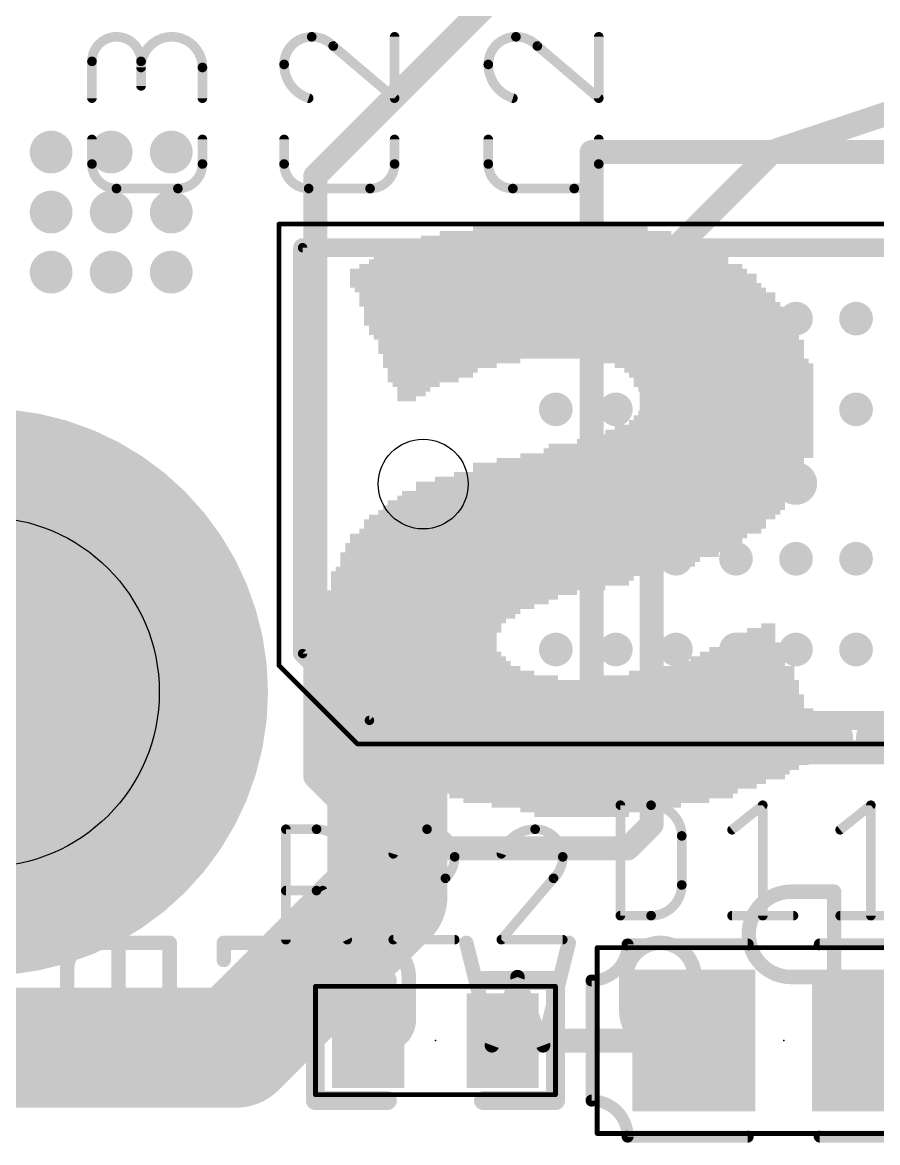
# Model space of a CAD drawing. Extents: x -5 to 103, y -6 to 58.
# Drawn here: x 21.92 to 30.96, y 2.22 to 14.07 of the extents above; entities that cross this region are included whole.
import ezdxf

# ---------------------------------------------------------------- set-up
doc = ezdxf.new("R2010")
doc.units = 0
for name, color, linetype in [('1', 12, 'CONTINUOUS'), ('18', 110, 'CONTINUOUS'), ('20', 31, 'CONTINUOUS'), ('21', 40, 'CONTINUOUS'), ('22', 3, 'CONTINUOUS'), ('23', 53, 'CONTINUOUS'), ('25', 40, 'CONTINUOUS'), ('26', 3, 'CONTINUOUS'), ('39', 12, 'CONTINUOUS'), ('51', 254, 'CONTINUOUS')]:
    doc.layers.add(name, color=color, linetype=linetype)

# ---------------------------------------------------------------- blocks, each defined once
blk = doc.blocks.new('RECT')
blk.add_solid([(-0.5, -0.5), (0.5, -0.5), (-0.5, 0.5), (0.5, 0.5)])
blk = doc.blocks.new('PIE')
at = {"const_width": 0.5}
blk.add_lwpolyline([(0, -0.25, 1), (0, 0.25, 1), (0, -0.25)], format="xyb", dxfattribs=at)
blk = doc.blocks.new('ROUNDV')
at = {"const_width": 0.5}
blk.add_lwpolyline([(0, -0.25, 1), (0, 0.25, 1), (0, -0.25)], format="xyb", dxfattribs=at)

msp = doc.modelspace()

# ---------------------------------------------------------------- linework, layer by layer
at = {"layer": '1'}
for points, const_width in [([(29.21, 16.637), (25.019, 12.446)], 0.254), ([(29.845, 12.7), (32.258, 13.5043)], 0.254), ([(48.26, 12.7), (27.94, 12.7)], 0.254), ([(27.94, 12.7), (27.94, 11.43)], 0.254), ([(28.575, 11.43), (29.845, 12.7)], 0.254), ([(25.019, 12.446), (25.019, 6.096)], 0.254), ([(27.94, 11.43), (27.94, 6.35)], 0.254), ([(28.575, 5.588), (28.575, 11.43)], 0.254), ([(25.781, 6.35), (25.781, 7.366)], 1.27), ([(25.781, 4.826), (25.781, 6.35)], 1.27), ([(25.5778, 6.1468), (25.781, 6.35)], 0.254), ([(27.94, 6.35), (48.26, 6.35)], 0.254), ([(25.019, 6.096), (25.781, 5.334)], 0.254), ([(25.5778, 3.302), (25.5778, 6.1468)], 0.254), ([(28.321, 5.334), (28.575, 5.588)], 0.254), ([(24.1814, 3.2264), (25.781, 4.826)], 1.27), ([(25.781, 5.334), (28.321, 5.334)], 0.254), ([(19.1256, 3.2264), (24.1814, 3.2264)], 1.27), ([(27.0002, 3.302), (29.022, 3.302)], 0.254)]:
    msp.add_lwpolyline(points, dxfattribs=dict(at, const_width=const_width))
for points, const_width in [([(27.94, 12.7635, 1), (27.94, 12.6365)], 0.127), ([(28.0035, 12.7, 1), (27.8765, 12.7)], 0.127), ([(29.8249, 12.7602, 1), (29.8651, 12.6398)], 0.127), ([(29.8899, 12.6551, 1), (29.8001, 12.7449)], 0.127), ([(25.0825, 12.446, 1), (24.9555, 12.446)], 0.127), ([(24.9741, 12.4909, 1), (25.0639, 12.4011)], 0.127), ([(28.0035, 11.43, 1), (27.8765, 11.43)], 0.127), ([(28.6385, 11.43, 1), (28.5115, 11.43)], 0.127), ([(28.5301, 11.4749, 1), (28.6199, 11.3851)], 0.127), ([(27.8765, 11.43, 1), (28.0035, 11.43)], 0.127), ([(26.0985, 7.366, 1), (25.4635, 7.366)], 0.635), ([(26.0985, 6.35, 1), (25.4635, 6.35)], 0.635), ([(25.4635, 6.35, 1), (26.0985, 6.35)], 0.635), ([(25.8259, 6.3051, 1), (25.7361, 6.3949)], 0.127), ([(27.94, 6.4135, 1), (27.94, 6.2865)], 0.127), ([(27.8765, 6.35, 1), (28.0035, 6.35)], 0.127), ([(25.0639, 6.1409, 1), (24.9741, 6.0511)], 0.127), ([(25.6413, 6.1468, 1), (25.5143, 6.1468)], 0.127), ([(25.5329, 6.1917, 1), (25.6227, 6.1019)], 0.127), ([(24.9555, 6.096, 1), (25.0825, 6.096)], 0.127), ([(28.6199, 5.5431, 1), (28.5301, 5.6329)], 0.127), ([(28.5115, 5.588, 1), (28.6385, 5.588)], 0.127), ([(26.0055, 4.6015, 1), (25.5565, 5.0505)], 0.635), ([(25.781, 5.3975, 1), (25.781, 5.2705)], 0.127), ([(28.321, 5.2705, 1), (28.321, 5.3975)], 0.127), ([(25.7361, 5.2891, 1), (25.8259, 5.3789)], 0.127), ([(28.2761, 5.3789, 1), (28.3659, 5.2891)], 0.127), ([(25.4635, 4.826, 1), (26.0985, 4.826)], 0.635), ([(24.1814, 2.9089, 1), (24.1814, 3.5439)], 0.635), ([(23.9569, 3.4509, 1), (24.4059, 3.0019)], 0.635), ([(25.5143, 3.302, 1), (25.6413, 3.302)], 0.127), ([(27.0002, 3.3655, 1), (27.0002, 3.2385)], 0.127), ([(29.022, 3.2385, 1), (29.022, 3.3655)], 0.127)]:
    msp.add_lwpolyline(points, format="xyb", dxfattribs=dict(at, const_width=const_width))
at = {"layer": '20'}
for centre, radius in [((26.1593, 9.1884), 0.475), ((21.519, 6.9884), 1.85)]:
    msp.add_circle(centre, radius, dxfattribs=at)
at = {"layer": '21'}
for points, const_width in [([(24.8843, 7.3954), (24.8843, 11.6884)], 0.2), ([(24.8843, 11.6884), (48.6543, 11.6884)], 0.2), ([(25.5913, 6.6884), (24.8843, 7.3954)], 0.2), ([(47.9473, 6.6884), (25.5913, 6.6884)], 0.2), ([(29.591, 4.318), (28.321, 4.318)], 0.127), ([(30.353, 4.318), (31.877, 4.318)], 0.127), ([(25.019, 2.667), (25.019, 3.937)], 0.2), ([(25.019, 3.937), (25.781, 3.937)], 0.2), ([(27.559, 3.937), (26.797, 3.937)], 0.2), ([(27.559, 2.667), (27.559, 3.937)], 0.2), ([(27.94, 3.937), (27.94, 2.667)], 0.127), ([(25.781, 2.667), (25.019, 2.667)], 0.2), ([(26.797, 2.667), (27.559, 2.667)], 0.2), ([(29.591, 2.286), (28.321, 2.286)], 0.127), ([(31.877, 2.286), (30.353, 2.286)], 0.127)]:
    msp.add_lwpolyline(points, dxfattribs=dict(at, const_width=const_width))
for points, const_width in [([(24.9343, 11.6884, 1), (24.8343, 11.6884)], 0.1), ([(24.8843, 11.7384, 1), (24.8843, 11.6384)], 0.1), ([(24.9197, 7.4308, 1), (24.8489, 7.36)], 0.1), ([(24.8343, 7.3954, 1), (24.9343, 7.3954)], 0.1), ([(25.5913, 6.7384, 1), (25.5913, 6.6384)], 0.1), ([(25.5559, 6.653, 1), (25.6267, 6.7238)], 0.1), ([(27.4693, 6.0884, 1), (27.4693, 6.2884, 1), (27.4693, 6.0884)], 0.2), ([(27.94, 3.937, 0.4142), (28.321, 4.318)], 0.127), ([(28.321, 4.3498, 1), (28.321, 4.2863)], 0.0635), ([(28.3528, 4.318, 1), (28.2893, 4.318)], 0.0635), ([(29.591, 4.2863, 1), (29.591, 4.3498)], 0.0635), ([(30.353, 4.3498, 1), (30.353, 4.2863)], 0.0635), ([(25.069, 3.937, 1), (24.969, 3.937)], 0.1), ([(25.019, 3.987, 1), (25.019, 3.887)], 0.1), ([(25.781, 3.887, 1), (25.781, 3.987)], 0.1), ([(26.797, 3.987, 1), (26.797, 3.887)], 0.1), ([(27.609, 3.937, 1), (27.509, 3.937)], 0.1), ([(27.559, 3.887, 1), (27.559, 3.987)], 0.1), ([(27.94, 3.9688, 1), (27.94, 3.9053)], 0.0635), ([(27.9718, 3.937, 1), (27.9083, 3.937)], 0.0635), ([(25.019, 2.717, 1), (25.019, 2.617)], 0.1), ([(25.781, 2.617, 1), (25.781, 2.717)], 0.1), ([(26.797, 2.717, 1), (26.797, 2.617)], 0.1), ([(27.559, 2.617, 1), (27.559, 2.717)], 0.1), ([(28.321, 2.286, 0.4142), (27.94, 2.667)], 0.127), ([(27.94, 2.6988, 1), (27.94, 2.6353)], 0.0635), ([(24.969, 2.667, 1), (25.069, 2.667)], 0.1), ([(27.509, 2.667, 1), (27.609, 2.667)], 0.1), ([(27.9083, 2.667, 1), (27.9718, 2.667)], 0.0635), ([(28.321, 2.3178, 1), (28.321, 2.2542)], 0.0635), ([(28.2893, 2.286, 1), (28.3528, 2.286)], 0.0635), ([(29.591, 2.2542, 1), (29.591, 2.3178)], 0.0635), ([(30.353, 2.3178, 1), (30.353, 2.2542)], 0.0635)]:
    msp.add_lwpolyline(points, format="xyb", dxfattribs=dict(at, const_width=const_width))
at = {"layer": '23'}
for p in [(26.289, 3.302), (29.972, 3.302)]:
    msp.add_point(p, dxfattribs=at)
at = {"layer": '25'}
for points, const_width in [([(23.1761, 13.6596, 1), (22.6568, 13.6596)], 0.1016), ([(23.8252, 13.5946, 1), (23.1761, 13.5946)], 0.1016), ([(24.9809, 13.9192, 0.4142), (24.6888, 13.6271)], 0.1016), ([(25.2081, 13.8218, 0.2053), (24.9809, 13.9192)], 0.1016), ([(24.9809, 13.9446, 1), (24.9809, 13.8938)], 0.0508), ([(24.9809, 13.8938, 1), (24.9809, 13.9446)], 0.0508), ([(25.2245, 13.8412, 1), (25.1916, 13.8025)], 0.0508), ([(25.1897, 13.8043, 1), (25.2265, 13.8394)], 0.0508), ([(25.8826, 13.9192, 1), (25.8318, 13.9192)], 0.0508), ([(27.1399, 13.9192, 0.4142), (26.8478, 13.6271)], 0.1016), ([(27.3671, 13.8218, 0.2053), (27.1399, 13.9192)], 0.1016), ([(27.1399, 13.9446, 1), (27.1399, 13.8938)], 0.0508), ([(27.1399, 13.8938, 1), (27.1399, 13.9446)], 0.0508), ([(27.3835, 13.8412, 1), (27.3506, 13.8025)], 0.0508), ([(27.3487, 13.8043, 1), (27.3855, 13.8394)], 0.0508), ([(28.0416, 13.9192, 1), (27.9908, 13.9192)], 0.0508), ([(22.6822, 13.6596, 1), (22.6314, 13.6596)], 0.0508), ([(22.6314, 13.6596, 1), (22.6822, 13.6596)], 0.0508), ([(23.2015, 13.6596, 1), (23.1507, 13.6596)], 0.0508), ([(23.1507, 13.6596, 1), (23.2015, 13.6596)], 0.0508), ([(23.8506, 13.5946, 1), (23.7998, 13.5946)], 0.0508), ([(24.6888, 13.6271, 0.3252), (24.9484, 13.2701)], 0.1016), ([(24.7142, 13.6271, 1), (24.6634, 13.6271)], 0.0508), ([(24.6634, 13.6271, 1), (24.7142, 13.6271)], 0.0508), ([(26.8478, 13.6271, 0.3252), (27.1074, 13.2701)], 0.1016), ([(26.8732, 13.6271, 1), (26.8224, 13.6271)], 0.0508), ([(26.8224, 13.6271, 1), (26.8732, 13.6271)], 0.0508), ([(23.1507, 13.5946, 1), (23.2015, 13.5946)], 0.0508), ([(23.7998, 13.5946, 1), (23.8506, 13.5946)], 0.0508), ([(23.1507, 13.3999, 1), (23.2015, 13.3999)], 0.0508), ([(22.6314, 13.2701, 1), (22.6822, 13.2701)], 0.0508), ([(23.7998, 13.2701, 1), (23.8506, 13.2701)], 0.0508), ([(24.9406, 13.2459, 1), (24.9563, 13.2943)], 0.0508), ([(25.8318, 13.2701, 1), (25.8826, 13.2701)], 0.0508), ([(25.8407, 13.2507, 1), (25.8737, 13.2894)], 0.0508), ([(27.0996, 13.2459, 1), (27.1153, 13.2943)], 0.0508), ([(27.9908, 13.2701, 1), (28.0416, 13.2701)], 0.0508), ([(27.9997, 13.2507, 1), (28.0327, 13.2894)], 0.0508), ([(22.6822, 12.8336, 1), (22.6314, 12.8336)], 0.0508), ([(23.8506, 12.8336, 1), (23.7998, 12.8336)], 0.0508), ([(24.7142, 12.8336, 1), (24.6634, 12.8336)], 0.0508), ([(25.8826, 12.8336, 1), (25.8318, 12.8336)], 0.0508), ([(26.8732, 12.8336, 1), (26.8224, 12.8336)], 0.0508), ([(28.0416, 12.8336, 1), (27.9908, 12.8336)], 0.0508), ([(22.6568, 12.5739, 0.4142), (22.9164, 12.3143)], 0.1016), ([(22.6822, 12.5739, 1), (22.6314, 12.5739)], 0.0508), ([(22.6314, 12.5739, 1), (22.6822, 12.5739)], 0.0508), ([(23.5656, 12.3143, 0.4142), (23.8252, 12.5739)], 0.1016), ([(23.8506, 12.5739, 1), (23.7998, 12.5739)], 0.0508), ([(23.7998, 12.5739, 1), (23.8506, 12.5739)], 0.0508), ([(24.6888, 12.5739, 0.4142), (24.9484, 12.3143)], 0.1016), ([(24.7142, 12.5739, 1), (24.6634, 12.5739)], 0.0508), ([(24.6634, 12.5739, 1), (24.7142, 12.5739)], 0.0508), ([(25.5976, 12.3143, 0.4142), (25.8572, 12.5739)], 0.1016), ([(25.8826, 12.5739, 1), (25.8318, 12.5739)], 0.0508), ([(25.8318, 12.5739, 1), (25.8826, 12.5739)], 0.0508), ([(26.8478, 12.5739, 0.4142), (27.1074, 12.3143)], 0.1016), ([(26.8732, 12.5739, 1), (26.8224, 12.5739)], 0.0508), ([(26.8224, 12.5739, 1), (26.8732, 12.5739)], 0.0508), ([(27.7566, 12.3143, 0.4142), (28.0162, 12.5739)], 0.1016), ([(28.0416, 12.5739, 1), (27.9908, 12.5739)], 0.0508), ([(27.9908, 12.5739, 1), (28.0416, 12.5739)], 0.0508), ([(22.9164, 12.3397, 1), (22.9164, 12.2889)], 0.0508), ([(22.9164, 12.2889, 1), (22.9164, 12.3397)], 0.0508), ([(23.5656, 12.3397, 1), (23.5656, 12.2889)], 0.0508), ([(23.5656, 12.2889, 1), (23.5656, 12.3397)], 0.0508), ([(24.9484, 12.3397, 1), (24.9484, 12.2889)], 0.0508), ([(24.9484, 12.2889, 1), (24.9484, 12.3397)], 0.0508), ([(25.5976, 12.3397, 1), (25.5976, 12.2889)], 0.0508), ([(25.5976, 12.2889, 1), (25.5976, 12.3397)], 0.0508), ([(27.1074, 12.3397, 1), (27.1074, 12.2889)], 0.0508), ([(27.1074, 12.2889, 1), (27.1074, 12.3397)], 0.0508), ([(27.7566, 12.3397, 1), (27.7566, 12.2889)], 0.0508), ([(27.7566, 12.2889, 1), (27.7566, 12.3397)], 0.0508), ([(28.2702, 5.7912, 1), (28.2194, 5.7912)], 0.0508), ([(28.2448, 5.8166, 1), (28.2448, 5.7658)], 0.0508), ([(28.8939, 5.4666, 0.4142), (28.5694, 5.7912)], 0.1016), ([(28.5694, 5.8166, 1), (28.5694, 5.7658)], 0.0508), ([(28.5694, 5.7658, 1), (28.5694, 5.8166)], 0.0508), ([(29.7759, 5.7912, 1), (29.725, 5.7912)], 0.0508), ([(29.7663, 5.7714, 1), (29.7346, 5.811)], 0.0508), ([(30.9188, 5.7912, 1), (30.868, 5.7912)], 0.0508), ([(30.9093, 5.7714, 1), (30.8776, 5.811)], 0.0508), ([(24.7329, 5.5372, 1), (24.6821, 5.5372)], 0.0508), ([(24.7075, 5.5626, 1), (24.7075, 5.5118)], 0.0508), ([(25.032, 4.8881, 1), (25.032, 5.5372)], 0.1016), ([(25.032, 5.5626, 1), (25.032, 5.5118)], 0.0508), ([(25.032, 5.5118, 1), (25.032, 5.5626)], 0.0508), ([(26.2001, 5.5372, 0.3252), (25.8431, 5.2776)], 0.1016), ([(26.4922, 5.2451, 0.4142), (26.2001, 5.5372)], 0.1016), ([(26.2001, 5.5626, 1), (26.2001, 5.5118)], 0.0508), ([(26.2001, 5.5118, 1), (26.2001, 5.5626)], 0.0508), ([(27.3431, 5.5372, 0.3252), (26.9861, 5.2776)], 0.1016), ([(27.6352, 5.2451, 0.4142), (27.3431, 5.5372)], 0.1016), ([(27.3431, 5.5626, 1), (27.3431, 5.5118)], 0.0508), ([(27.3431, 5.5118, 1), (27.3431, 5.5626)], 0.0508), ([(29.41, 5.5514, 1), (29.4418, 5.5117)], 0.0508), ([(30.553, 5.5514, 1), (30.5848, 5.5117)], 0.0508), ([(28.9193, 5.4666, 1), (28.8685, 5.4666)], 0.0508), ([(28.8685, 5.4666, 1), (28.9193, 5.4666)], 0.0508), ([(25.8189, 5.2854, 1), (25.8673, 5.2697)], 0.0508), ([(26.3948, 5.0179, 0.2053), (26.4922, 5.2451)], 0.1016), ([(26.5176, 5.2451, 1), (26.4668, 5.2451)], 0.0508), ([(26.4668, 5.2451, 1), (26.5176, 5.2451)], 0.0508), ([(26.9619, 5.2854, 1), (27.0103, 5.2697)], 0.0508), ([(27.5378, 5.0179, 0.2053), (27.6352, 5.2451)], 0.1016), ([(27.6606, 5.2451, 1), (27.6098, 5.2451)], 0.0508), ([(27.6098, 5.2451, 1), (27.6606, 5.2451)], 0.0508), ([(26.3773, 5.0363, 1), (26.4124, 4.9995)], 0.0508), ([(26.4142, 5.0015, 1), (26.3755, 5.0344)], 0.0508), ([(27.5203, 5.0363, 1), (27.5554, 4.9995)], 0.0508), ([(27.5572, 5.0015, 1), (27.5185, 5.0344)], 0.0508), ([(28.5694, 4.6228, 0.4142), (28.8939, 4.9474)], 0.1016), ([(28.9193, 4.9474, 1), (28.8685, 4.9474)], 0.0508), ([(24.7075, 4.9135, 1), (24.7075, 4.8627)], 0.0508), ([(25.032, 4.9135, 1), (25.032, 4.8627)], 0.0508), ([(25.032, 4.8627, 1), (25.032, 4.9135)], 0.0508), ([(25.1196, 4.8994, 1), (25.0742, 4.8767)], 0.0508), ([(28.8685, 4.9474, 1), (28.9193, 4.9474)], 0.0508), ([(28.2448, 4.6482, 1), (28.2448, 4.5974)], 0.0508), ([(28.2194, 4.6228, 1), (28.2702, 4.6228)], 0.0508), ([(28.5694, 4.6482, 1), (28.5694, 4.5974)], 0.0508), ([(28.5694, 4.5974, 1), (28.5694, 4.6482)], 0.0508), ([(29.4259, 4.6482, 1), (29.4259, 4.5974)], 0.0508), ([(29.725, 4.6228, 1), (29.7759, 4.6228)], 0.0508), ([(30.075, 4.5974, 1), (30.075, 4.6482)], 0.0508), ([(30.5689, 4.6482, 1), (30.5689, 4.5974)], 0.0508), ([(30.868, 4.6228, 1), (30.9188, 4.6228)], 0.0508), ([(24.6821, 4.3688, 1), (24.7329, 4.3688)], 0.0508), ([(25.3339, 4.3574, 1), (25.3793, 4.3802)], 0.0508), ([(25.8237, 4.3853, 1), (25.8624, 4.3523)], 0.0508), ([(25.8431, 4.3942, 1), (25.8431, 4.3434)], 0.0508), ([(26.4922, 4.3434, 1), (26.4922, 4.3942)], 0.0508), ([(26.9667, 4.3853, 1), (27.0054, 4.3523)], 0.0508), ([(26.9861, 4.3942, 1), (26.9861, 4.3434)], 0.0508), ([(27.6352, 4.3434, 1), (27.6352, 4.3942)], 0.0508)]:
    msp.add_lwpolyline(points, format="xyb", dxfattribs=dict(at, const_width=const_width))
at = {"layer": '25', "const_width": 0.1016}
for points in [[(25.2081, 13.8218), (25.8572, 13.2701)], [(25.8572, 13.2701), (25.8572, 13.9192)], [(27.3671, 13.8218), (28.0162, 13.2701)], [(28.0162, 13.2701), (28.0162, 13.9192)], [(22.6568, 13.2701), (22.6568, 13.6596)], [(23.1761, 13.6596), (23.1761, 13.3999)], [(23.8252, 13.2701), (23.8252, 13.5946)], [(22.6568, 12.5739), (22.6568, 12.8336)], [(23.8252, 12.8336), (23.8252, 12.5739)], [(24.6888, 12.5739), (24.6888, 12.8336)], [(25.8572, 12.8336), (25.8572, 12.5739)], [(26.8478, 12.5739), (26.8478, 12.8336)], [(28.0162, 12.8336), (28.0162, 12.5739)], [(23.5656, 12.3143), (22.9164, 12.3143)], [(25.5976, 12.3143), (24.9484, 12.3143)], [(27.7566, 12.3143), (27.1074, 12.3143)], [(28.2448, 4.6228), (28.2448, 5.7912)], [(28.2448, 5.7912), (28.5694, 5.7912)], [(29.4259, 5.5316), (29.7505, 5.7912)], [(29.7505, 5.7912), (29.7505, 4.6228)], [(30.5689, 5.5316), (30.8934, 5.7912)], [(30.8934, 5.7912), (30.8934, 4.6228)], [(24.7075, 4.3688), (24.7075, 5.5372)], [(24.7075, 5.5372), (25.032, 5.5372)], [(28.8939, 5.4666), (28.8939, 4.9474)], [(26.3948, 5.0179), (25.8431, 4.3688)], [(27.5378, 5.0179), (26.9861, 4.3688)], [(25.032, 4.8881), (24.7075, 4.8881)], [(25.3566, 4.3688), (25.0969, 4.8881)], [(28.5694, 4.6228), (28.2448, 4.6228)], [(29.4259, 4.6228), (30.075, 4.6228)], [(30.5689, 4.6228), (31.218, 4.6228)], [(25.8431, 4.3688), (26.4922, 4.3688)], [(26.9861, 4.3688), (27.6352, 4.3688)]]:
    msp.add_lwpolyline(points, dxfattribs=at)
at = {"layer": '26'}
for points, const_width in [([(30.0538, 4.8768, 1), (30.0538, 3.9737)], 0.1524), ([(30.0538, 4.9149, 1), (30.0538, 4.8387)], 0.0762), ([(30.0538, 4.8387, 1), (30.0538, 4.9149)], 0.0762), ([(30.5435, 4.8768, 1), (30.4673, 4.8768)], 0.0762), ([(30.5054, 4.8387, 1), (30.5054, 4.9149)], 0.0762), ([(22.6657, 4.3349, 0.4142), (22.3948, 4.064)], 0.1524), ([(22.6657, 4.373, 1), (22.6657, 4.2968)], 0.0762), ([(22.6657, 4.2968, 1), (22.6657, 4.373)], 0.0762), ([(22.9748, 4.3349, 1), (22.8986, 4.3349)], 0.0762), ([(23.5166, 4.3349, 1), (23.4404, 4.3349)], 0.0762), ([(23.4785, 4.2968, 1), (23.4785, 4.373)], 0.0762), ([(24.0502, 4.373, 1), (24.0502, 4.2968)], 0.0762), ([(24.0883, 4.3349, 1), (24.0121, 4.3349)], 0.0762), ([(24.6301, 4.3349, 1), (24.5539, 4.3349)], 0.0762), ([(24.592, 4.2968, 1), (24.592, 4.373)], 0.0762), ([(26.0073, 3.9737, 1), (25.2849, 3.9737)], 0.1524), ([(26.6522, 4.3442, 1), (26.5783, 4.3257)], 0.0762), ([(27.7359, 4.3257, 1), (27.662, 4.3442)], 0.0762), ([(29.0294, 3.9737, 1), (28.3069, 3.9737)], 0.1524), ([(24.0121, 4.1543, 1), (24.0883, 4.1543)], 0.0762), ([(22.4329, 4.064, 1), (22.3567, 4.064)], 0.0762), ([(22.3567, 4.064, 1), (22.4329, 4.064)], 0.0762), ([(25.323, 3.9737, 1), (25.2468, 3.9737)], 0.0762), ([(26.0454, 3.9737, 1), (25.9692, 3.9737)], 0.0762), ([(27.1928, 3.9871, 1), (27.1214, 3.9603)], 0.0762), ([(27.1928, 3.9603, 1), (27.1214, 3.9871)], 0.0762), ([(28.345, 3.9737, 1), (28.2688, 3.9737)], 0.0762), ([(29.0675, 3.9737, 1), (28.9913, 3.9737)], 0.0762), ([(30.0538, 4.0118, 1), (30.0538, 3.9356)], 0.0762), ([(30.0538, 3.9356, 1), (30.0538, 4.0118)], 0.0762), ([(30.5054, 3.9356, 1), (30.5054, 4.0118)], 0.0762), ([(25.2468, 3.9737, 1), (25.323, 3.9737)], 0.0762), ([(25.9692, 3.9737, 1), (26.0454, 3.9737)], 0.0762), ([(28.2688, 3.9737, 1), (28.345, 3.9737)], 0.0762), ([(28.9913, 3.9737, 1), (29.0675, 3.9737)], 0.0762), ([(25.2849, 3.8312, 1), (25.2849, 3.755)], 0.0762), ([(25.2468, 3.7931, 1), (25.323, 3.7931)], 0.0762), ([(26.0073, 3.755, 1), (26.0073, 3.8312)], 0.0762), ([(28.3069, 3.6124, 1), (29.0294, 3.6124)], 0.1524), ([(28.345, 3.6124, 1), (28.2688, 3.6124)], 0.0762), ([(29.0675, 3.6124, 1), (28.9913, 3.6124)], 0.0762), ([(25.7364, 3.2512, 0.4142), (26.0073, 3.5221)], 0.1524), ([(26.0454, 3.5221, 1), (25.9692, 3.5221)], 0.0762), ([(25.9692, 3.5221, 1), (26.0454, 3.5221)], 0.0762), ([(28.2688, 3.6124, 1), (28.345, 3.6124)], 0.0762), ([(28.9913, 3.6124, 1), (29.0675, 3.6124)], 0.0762), ([(25.2849, 3.2893, 1), (25.2849, 3.2131)], 0.0762), ([(25.7364, 3.2893, 1), (25.7364, 3.2131)], 0.0762), ([(25.7364, 3.2131, 1), (25.7364, 3.2893)], 0.0762), ([(22.3567, 3.2512, 1), (22.4329, 3.2512)], 0.0762), ([(22.8986, 3.2512, 1), (22.9748, 3.2512)], 0.0762), ([(23.4404, 3.2512, 1), (23.5166, 3.2512)], 0.0762), ([(24.5539, 3.2512, 1), (24.6301, 3.2512)], 0.0762), ([(26.8505, 3.2646, 1), (26.9219, 3.2378)], 0.0762), ([(26.8492, 3.242, 1), (26.9231, 3.2604)], 0.0762), ([(27.3911, 3.2604, 1), (27.465, 3.242)], 0.0762), ([(27.3924, 3.2378, 1), (27.4637, 3.2646)], 0.0762), ([(30.4673, 3.2512, 1), (30.5435, 3.2512)], 0.0762)]:
    msp.add_lwpolyline(points, format="xyb", dxfattribs=dict(at, const_width=const_width))
at = {"layer": '26', "const_width": 0.1524}
for points in [[(30.5054, 4.8768), (30.0538, 4.8768)], [(30.5054, 3.2512), (30.5054, 4.8768)], [(23.4785, 4.3349), (22.6657, 4.3349)], [(22.9367, 3.2512), (22.9367, 4.3349)], [(23.4785, 3.2512), (23.4785, 4.3349)], [(24.592, 4.3349), (24.0502, 4.3349)], [(24.0502, 4.3349), (24.0502, 4.1543)], [(24.592, 3.2512), (24.592, 4.3349)], [(26.8862, 3.2512), (26.6152, 4.3349)], [(27.699, 4.3349), (27.428, 3.2512)], [(22.3948, 4.064), (22.3948, 3.2512)], [(25.2849, 3.9737), (25.2849, 3.7931)], [(26.0073, 3.5221), (26.0073, 3.9737)], [(27.1571, 3.9737), (26.8862, 3.2512)], [(27.428, 3.2512), (27.1571, 3.9737)], [(28.3069, 3.9737), (28.3069, 3.6124)], [(29.0294, 3.6124), (29.0294, 3.9737)], [(30.0538, 3.9737), (30.5054, 3.9737)], [(25.2849, 3.7931), (26.0073, 3.7931)], [(25.2849, 3.2512), (25.7364, 3.2512)]]:
    msp.add_lwpolyline(points, dxfattribs=at)
at = {"layer": '39'}
for points, const_width in [([(24.6343, 11.9384), (48.9043, 11.9384)], 0.05), ([(24.6343, 7.2704), (24.6343, 11.9384)], 0.05), ([(25.4663, 6.4384), (24.6343, 7.2704)], 0.05), ([(48.0723, 6.4384), (25.4663, 6.4384)], 0.05), ([(27.999, 4.285), (31.945, 4.285)], 0.0508), ([(27.999, 2.319), (27.999, 4.285)], 0.0508), ([(25.02, 2.729), (25.02, 3.875)], 0.0508), ([(25.02, 3.875), (27.558, 3.875)], 0.0508), ([(27.558, 3.875), (27.558, 2.729)], 0.0508), ([(27.558, 2.729), (25.02, 2.729)], 0.0508), ([(31.945, 2.319), (27.999, 2.319)], 0.0508)]:
    msp.add_lwpolyline(points, dxfattribs=dict(at, const_width=const_width))
for points, const_width in [([(24.6343, 11.9509, 1), (24.6343, 11.9259)], 0.025), ([(24.6468, 11.9384, 1), (24.6218, 11.9384)], 0.025), ([(24.6218, 7.2704, 1), (24.6468, 7.2704)], 0.025), ([(24.6431, 7.2792, 1), (24.6255, 7.2616)], 0.025), ([(25.4663, 6.4509, 1), (25.4663, 6.4259)], 0.025), ([(25.4575, 6.4296, 1), (25.4751, 6.4472)], 0.025), ([(27.999, 4.2977, 1), (27.999, 4.2723)], 0.0254), ([(28.0117, 4.285, 1), (27.9863, 4.285)], 0.0254), ([(25.0327, 3.875, 1), (25.0073, 3.875)], 0.0254), ([(25.02, 3.8877, 1), (25.02, 3.8623)], 0.0254), ([(27.5707, 3.875, 1), (27.5453, 3.875)], 0.0254), ([(27.558, 3.8623, 1), (27.558, 3.8877)], 0.0254), ([(25.02, 2.7417, 1), (25.02, 2.7163)], 0.0254), ([(25.0073, 2.729, 1), (25.0327, 2.729)], 0.0254), ([(27.5453, 2.729, 1), (27.5707, 2.729)], 0.0254), ([(27.558, 2.7163, 1), (27.558, 2.7417)], 0.0254), ([(27.999, 2.3317, 1), (27.999, 2.3063)], 0.0254), ([(27.9863, 2.319, 1), (28.0117, 2.319)], 0.0254)]:
    msp.add_lwpolyline(points, format="xyb", dxfattribs=dict(at, const_width=const_width))
at = {"layer": '51', "const_width": 0.1}
for points in [[(24.8843, 11.6884), (48.6543, 11.6884)], [(24.8843, 7.3954), (24.8843, 11.6884)], [(25.5913, 6.6884), (24.8843, 7.3954)], [(47.9473, 6.6884), (25.5913, 6.6884)]]:
    msp.add_lwpolyline(points, dxfattribs=at)
at = {"layer": '51'}
for points, const_width in [([(24.8843, 11.7134, 1), (24.8843, 11.6634)], 0.05), ([(24.9093, 11.6884, 1), (24.8593, 11.6884)], 0.05), ([(24.902, 7.4131, 1), (24.8666, 7.3777)], 0.05), ([(24.8593, 7.3954, 1), (24.9093, 7.3954)], 0.05), ([(25.5913, 6.7134, 1), (25.5913, 6.6634)], 0.05), ([(25.5736, 6.6707, 1), (25.609, 6.7061)], 0.05), ([(27.4693, 6.0884, 1), (27.4693, 6.2884, 1), (27.4693, 6.0884)], 0.2)]:
    msp.add_lwpolyline(points, format="xyb", dxfattribs=dict(at, const_width=const_width))

# ---------------------------------------------------------------- block references
at = {"layer": '1'}
for name, p, xscale, yscale in [('PIE', (27.5618, 10.9384), 0.356, 0.356), ('PIE', (28.1968, 10.9384), 0.356, 0.356), ('PIE', (28.8318, 10.9384), 0.356, 0.356), ('PIE', (29.4668, 10.9384), 0.356, 0.356), ('PIE', (30.1018, 10.9384), 0.356, 0.356), ('PIE', (30.7368, 10.9384), 0.356, 0.356), ('PIE', (27.5618, 9.9784), 0.356, 0.356), ('PIE', (28.1968, 9.9784), 0.356, 0.356), ('PIE', (28.8318, 9.9784), 0.356, 0.356), ('PIE', (29.4668, 9.9784), 0.356, 0.356), ('PIE', (30.1018, 9.9784), 0.356, 0.356), ('PIE', (30.7368, 9.9784), 0.356, 0.356), ('PIE', (21.519, 6.9884), 6, 6), ('PIE', (27.5618, 8.3984), 0.356, 0.356), ('PIE', (28.1968, 8.3984), 0.356, 0.356), ('PIE', (28.8318, 8.3984), 0.356, 0.356), ('PIE', (29.4668, 8.3984), 0.356, 0.356), ('PIE', (30.1018, 8.3984), 0.356, 0.356), ('PIE', (30.7368, 8.3984), 0.356, 0.356), ('PIE', (27.5618, 7.4384), 0.356, 0.356), ('PIE', (28.1968, 7.4384), 0.356, 0.356), ('PIE', (28.8318, 7.4384), 0.356, 0.356), ('PIE', (29.4668, 7.4384), 0.356, 0.356), ('PIE', (30.1018, 7.4384), 0.356, 0.356), ('PIE', (30.7368, 7.4384), 0.356, 0.356), ('RECT', (29.022, 3.302), 1.3, 1.5), ('RECT', (30.922, 3.302), 1.3, 1.5)]:
    msp.add_blockref(name, p, dxfattribs=dict(at, xscale=xscale, yscale=yscale))
at = {"layer": '1', "xscale": 0.762, "yscale": 1.0008, "rotation": 180}
for p in [(25.5778, 3.302), (27.0002, 3.302)]:
    msp.add_blockref('RECT', p, dxfattribs=at)
at = {"layer": '18', "xscale": 0.4524, "yscale": 0.4524}
for p in [(22.225, 12.7), (22.225, 12.7), (22.86, 12.7), (22.86, 12.7), (23.495, 12.7), (23.495, 12.7), (22.225, 12.065), (22.225, 12.065), (22.86, 12.065), (22.86, 12.065), (23.495, 12.065), (23.495, 12.065), (22.225, 11.43), (22.225, 11.43), (22.86, 11.43), (22.86, 11.43), (23.495, 11.43), (23.495, 11.43), (29.1338, 9.1948), (29.1338, 9.1948), (29.6164, 9.1948), (29.6164, 9.1948), (30.099, 9.1948), (30.099, 9.1948), (29.0322, 6.5024), (29.0322, 6.5024), (29.5148, 6.5024), (29.5148, 6.5024), (29.9974, 6.5024), (29.9974, 6.5024), (30.48, 6.5024), (30.48, 6.5024), (30.9626, 6.5024), (30.9626, 6.5024)]:
    msp.add_blockref('ROUNDV', p, dxfattribs=at)
at = {"layer": '22', "yscale": 0.05}
for p, xscale in [((27.56, 11.84), 2.45), ((27.61, 11.89), 1.85), ((27.61, 11.94), 0.85), ((27.56, 11.79), 2.85), ((27.56, 11.74), 2.85), ((27.51, 11.59), 3.75), ((27.51, 11.64), 3.55), ((27.535, 11.69), 3.2), ((27.51, 11.49), 4.05), ((27.485, 11.54), 3.8), ((27.485, 11.44), 4.2), ((27.535, 11.39), 4.3), ((27.535, 11.34), 4.3), ((27.56, 11.29), 4.35), ((27.61, 11.24), 4.35), ((27.685, 11.19), 4.4), ((27.685, 11.14), 4.4), ((27.71, 11.09), 4.45), ((27.76, 11.04), 4.45), ((27.76, 10.99), 4.45), ((27.785, 10.94), 4.5), ((27.81, 10.89), 4.55), ((27.86, 10.84), 4.55), ((27.86, 10.79), 4.55), ((27.885, 10.74), 4.5), ((27.935, 10.69), 4.5), ((27.935, 10.64), 4.5), ((27.935, 10.59), 4.5), ((27.96, 10.54), 4.45), ((26.46, 10.49), 1.45), ((26.335, 10.44), 1.2), ((29.11, 10.49), 2.25), ((29.235, 10.44), 2.1), ((26.26, 10.39), 0.95), ((26.235, 10.34), 0.9), ((26.16, 10.29), 0.75), ((29.285, 10.39), 2), ((29.31, 10.34), 1.95), ((29.335, 10.29), 1.9), ((26.085, 10.24), 0.5), ((26.06, 10.19), 0.35), ((29.335, 10.24), 1.9), ((29.36, 10.19), 1.85), ((26.035, 10.14), 0.3), ((25.985, 10.09), 0.2), ((29.385, 10.14), 1.8), ((29.385, 10.09), 1.8), ((29.36, 9.94), 1.85), ((29.385, 10.04), 1.8), ((29.385, 9.99), 1.8), ((29.31, 9.84), 1.95), ((29.335, 9.89), 1.9), ((29.185, 9.74), 2.2), ((29.235, 9.79), 2.1), ((28.885, 9.59), 2.8), ((29.035, 9.64), 2.5), ((29.11, 9.69), 2.35), ((28.735, 9.49), 3.1), ((28.86, 9.54), 2.85), ((28.435, 9.39), 3.5), ((28.435, 9.34), 3.5), ((28.56, 9.44), 3.25), ((28.21, 9.24), 3.85), ((28.335, 9.29), 3.7), ((28.11, 9.19), 4.05), ((28.11, 9.14), 4.05), ((27.885, 8.99), 4.2), ((27.96, 9.04), 4.15), ((28.01, 9.09), 4.15), ((27.81, 8.89), 4.25), ((27.86, 8.94), 4.25), ((27.66, 8.79), 4.25), ((27.735, 8.84), 4.3), ((27.485, 8.64), 4.2), ((27.61, 8.69), 4.25), ((27.66, 8.74), 4.25), ((27.41, 8.54), 4.15), ((27.46, 8.59), 4.15), ((27.285, 8.44), 4), ((27.185, 8.39), 3.8), ((27.36, 8.49), 4.05), ((27.06, 8.29), 3.65), ((27.16, 8.34), 3.75), ((26.935, 8.24), 3.5), ((26.785, 8.19), 3.2), ((26.46, 8.04), 2.65), ((26.76, 8.14), 3.15), ((26.635, 8.09), 2.9), ((26.36, 7.99), 2.45), ((26.31, 7.94), 2.35), ((26.235, 7.89), 2.2), ((26.16, 7.84), 2.05), ((26.135, 7.79), 2), ((26.085, 7.74), 1.9), ((26.06, 7.69), 1.85), ((29.81, 7.69), 0.15), ((26.06, 7.64), 1.85), ((26.035, 7.59), 1.8), ((29.685, 7.59), 0.4), ((29.735, 7.64), 0.3), ((26.035, 7.54), 1.8), ((26.035, 7.49), 1.8), ((26.035, 7.44), 1.8), ((29.56, 7.44), 0.75), ((29.635, 7.49), 0.6), ((29.66, 7.54), 0.45), ((26.06, 7.39), 1.85), ((26.085, 7.34), 1.9), ((29.535, 7.39), 0.9), ((26.11, 7.29), 1.95), ((26.185, 7.24), 2), ((29.36, 7.24), 1.45), ((29.385, 7.29), 1.2), ((26.26, 7.19), 2.15), ((26.385, 7.14), 2.4), ((27.66, 7.09), 4.95), ((29.06, 7.14), 2.05), ((29.21, 7.19), 1.75), ((27.685, 7.04), 4.9), ((27.71, 6.99), 4.85), ((27.735, 6.94), 4.9), ((27.735, 6.89), 4.9), ((27.76, 6.84), 4.85), ((27.81, 6.79), 4.95), ((27.835, 6.74), 4.9), ((27.835, 6.69), 4.9), ((27.885, 6.64), 4.9), ((27.91, 6.59), 4.85), ((27.935, 6.54), 4.8), ((27.96, 6.49), 4.85), ((27.985, 6.44), 4.8), ((28.035, 6.39), 4.7), ((28.035, 6.34), 4.6), ((28.035, 6.29), 4.6), ((28.035, 6.24), 4.4), ((28.035, 6.19), 4.2), ((28.01, 6.14), 4.05), ((28.01, 6.09), 3.95), ((27.96, 6.04), 3.65), ((27.985, 5.99), 3.4), ((27.935, 5.94), 3.1), ((27.935, 5.89), 3), ((27.885, 5.84), 2.6), ((27.885, 5.79), 2), ((27.86, 5.74), 1.35)]:
    msp.add_blockref('RECT', p, dxfattribs=dict(at, xscale=xscale))
for p in [(29.485, 7.34), (27.835, 5.69)]:
    msp.add_blockref('RECT', p, dxfattribs=at)

doc.saveas('drawing.dxf')
